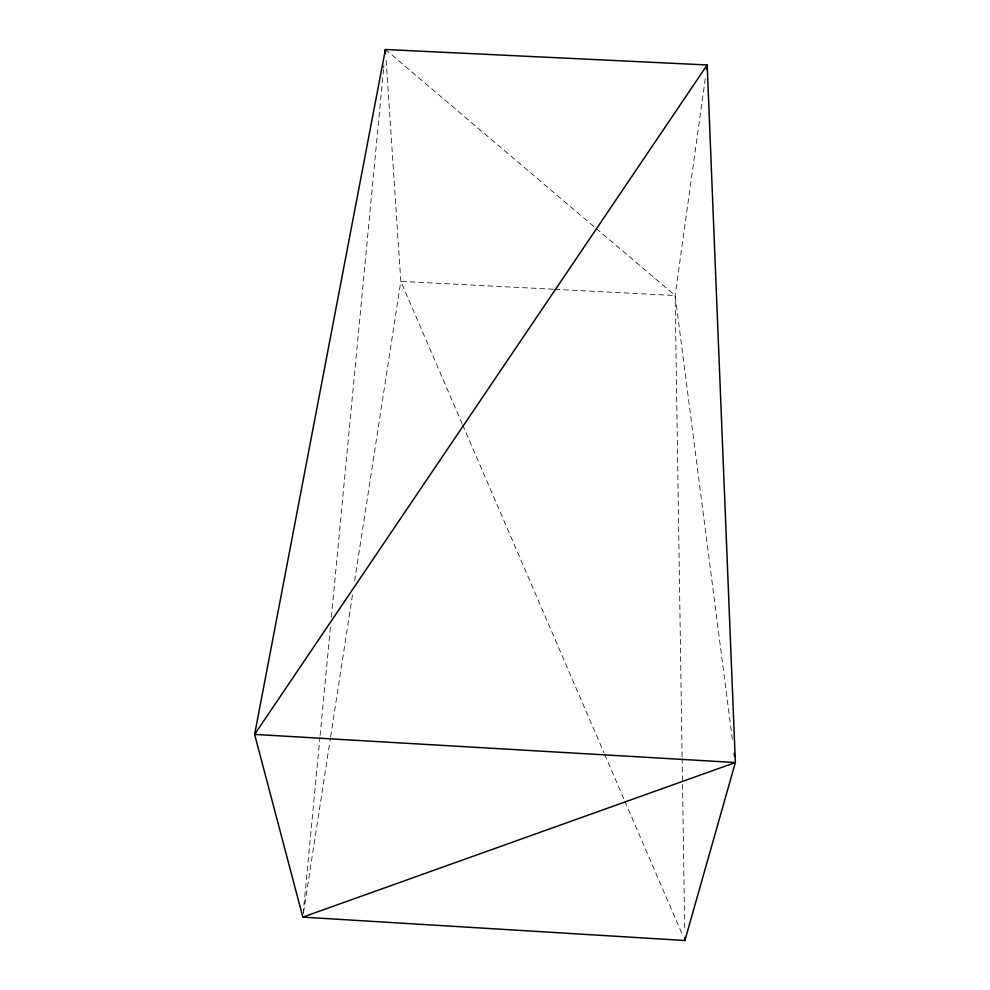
<?xml version="1.0" encoding="UTF-8"?>
<svg xmlns="http://www.w3.org/2000/svg" width="990" height="990" viewBox="0 0 990 990"><rect width="100%" height="100%" fill="white"/><g stroke="black" fill="none" stroke-linecap="round" stroke-linejoin="round"><path stroke-width="0.74" stroke-dasharray="4.95 3.71" d="M303.113 914.042L319.956 737.129M320.104 735.595L330.648 624.839M331.378 617.141L383.526 69.498M383.662 67.964L383.959 64.882M682.11 756.88L675.143 295.515L705.474 77.183M303.534 912.533L330.388 738.317M330.623 736.783L352.527 594.668M354.643 580.907L400.814 281.37L386.038 58.719M553.385 289.241L400.814 281.37L462.033 423.423M554.932 289.315L675.143 295.515L732.6 741.089M385.419 49.5L595.052 227.514M596.24 228.517L675.143 295.515M462.639 424.846L604.073 752.994M604.68 754.405L624.269 799.87M624.888 801.294L683.051 936.243M682.135 758.427L684.746 931.244"/><path stroke-width="1.49" d="M384.986 54.116L385.419 49.5L707.182 64.969L735.372 762.523L684.882 940.5L302.829 917.124L254.628 734.407L385.419 49.5L385.63 52.569M706.538 69.547L707.182 64.969L254.628 734.407L735.372 762.523L302.829 917.124M734.184 753.341L734.58 756.397M684.832 937.419L684.882 940.5"/></g></svg>
